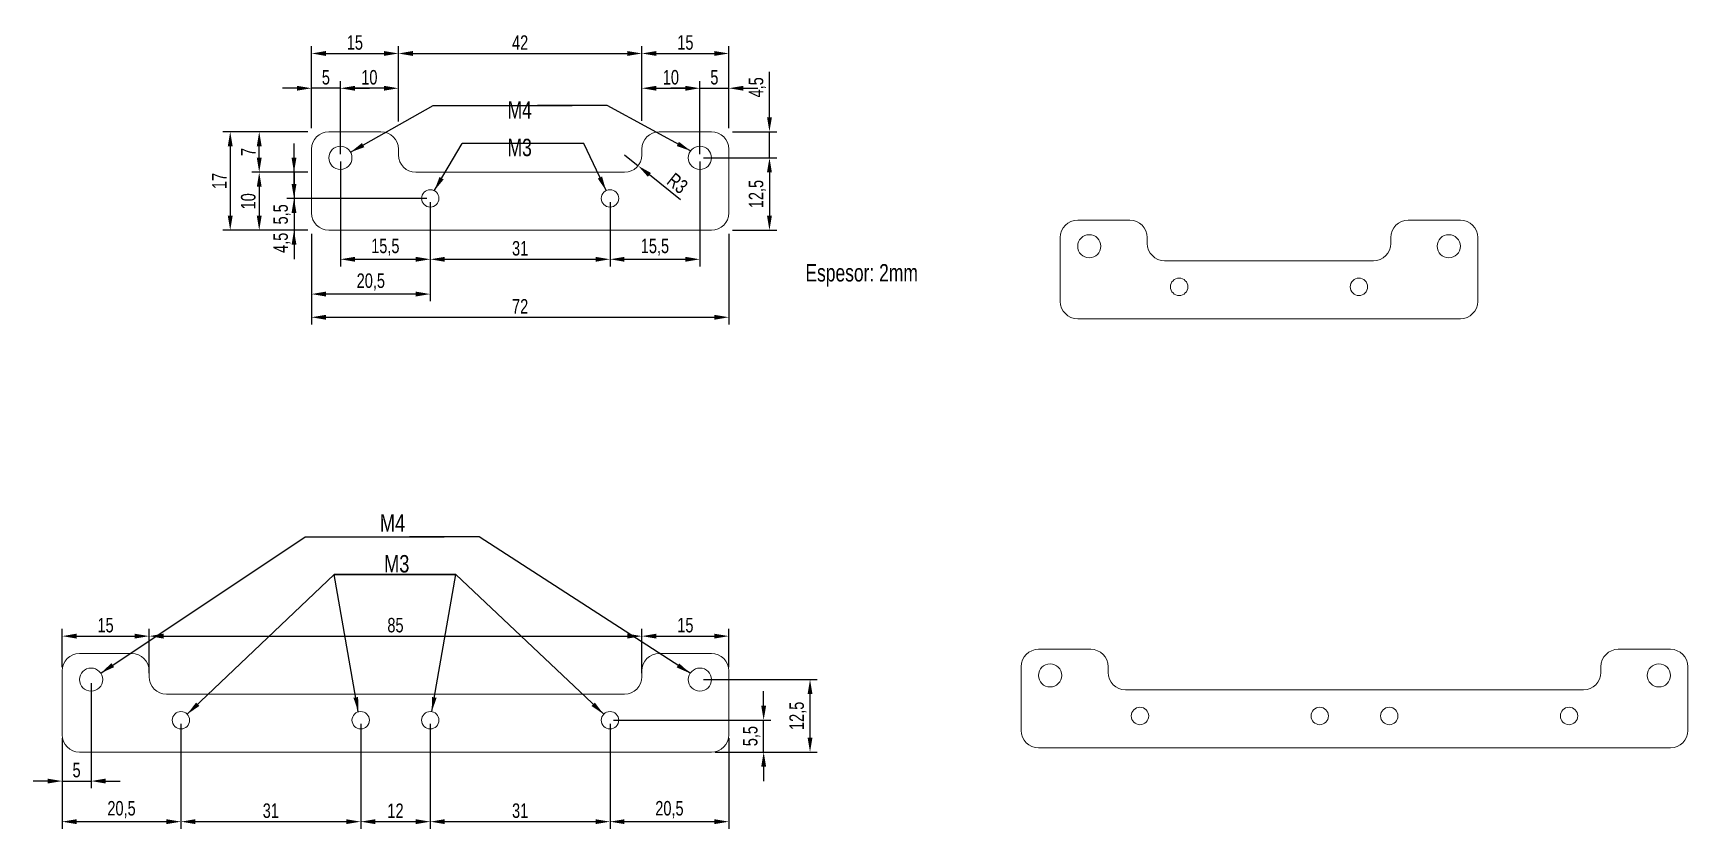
# Model space of a CAD drawing. Header units: millimetres. Extents: x 26 to 311, y -83 to 54.
import ezdxf

# ---------------------------------------------------------------- set-up
doc = ezdxf.new("R2010")
doc.units = ezdxf.units.MM
doc.header["$MEASUREMENT"] = 0
doc.layers.get('0').update_dxf_attribs({"linetype": 'CONTINUOUS', "lineweight": 18})
doc.layers.get('Defpoints').update_dxf_attribs({"linetype": 'CONTINUOUS'})
doc.layers.add('Dimensions', color=7, linetype='CONTINUOUS', lineweight=9)
doc.styles.get("Standard").update_dxf_attribs({"font": 'txt', "width": 0.75})
doc.dimstyles.get("Standard").update_dxf_attribs({"dimtxt": 2.5, "dimasz": 2.5, "dimexe": 1.25, "dimexo": 0.625, "dimtad": 1, "dimtxsty": 'Standard', "dimcen": 2.5, "dimadec": 0, "dimazin": 0, "dimtfac": 1, "dimtmove": 0, "dimatfit": 3, "dimfxl": 1, "dimarcsym": 0})

# ---------------------------------------------------------------- blocks, each defined once
blk = doc.blocks.new('*D1')
at = {"layer": 'Defpoints', "color": 0, "transparency": 16777216}
for p in [(94.5, 25.5), (125.5, 25.5), (125.5, 15)]:
    blk.add_point(p, dxfattribs=at)
at = {"layer": 'Dimensions', "color": 0, "lineweight": -2, "transparency": 16777216}
for p, q in [((94.5, 24.88), (94.5, 13.75)), ((125.5, 24.88), (125.5, 13.75)), ((97, 15), (123, 15))]:
    blk.add_line(p, q, dxfattribs=at)
at = {"layer": 'Dimensions', "color": 0, "transparency": 16777216}
for points in [[(97, 15.42), (97, 14.58), (94.5, 15)], [(123, 15.42), (123, 14.58), (125.5, 15)]]:
    blk.add_solid(points, dxfattribs=at)
at = {"layer": 'Dimensions', "color": 0, "transparency": 16777216, "insert": (110, 16.88), "char_height": 2.5, "attachment_point": 5}
blk.add_mtext('31', dxfattribs=at)
blk = doc.blocks.new('*D2')
at = {"layer": 'Defpoints', "color": 0, "transparency": 16777216}
for p in [(128, 33), (130.34, 31.13)]:
    blk.add_point(p, dxfattribs=at)
at = {"layer": 'Dimensions', "color": 0, "lineweight": -2, "transparency": 16777216}
for p, q in [((128, 33), (130.34, 31.13)), ((137.66, 25.27), (132.29, 29.56))]:
    blk.add_line(p, q, dxfattribs=at)
at = {"layer": 'Dimensions', "color": 0, "transparency": 16777216}
blk.add_solid([(132.56, 29.89), (132.03, 29.24), (130.34, 31.13)], dxfattribs=at)
at = {"layer": 'Dimensions', "color": 0, "transparency": 16777216, "insert": (137.13, 28.1), "char_height": 2.5, "attachment_point": 5, "rotation": 321.3402}
blk.add_mtext('R3', dxfattribs=at)
blk = doc.blocks.new('*D3')
at = {"layer": 'Defpoints', "color": 0, "transparency": 16777216}
for p in [(131, 50.5), (89, 38.12), (131, 38.25)]:
    blk.add_point(p, dxfattribs=at)
at = {"layer": 'Dimensions', "color": 0, "lineweight": -2, "transparency": 16777216}
for p, q in [((89, 38.74), (89, 51.75)), ((131, 38.88), (131, 51.75)), ((91.5, 50.5), (128.5, 50.5))]:
    blk.add_line(p, q, dxfattribs=at)
at = {"layer": 'Dimensions', "color": 0, "transparency": 16777216}
for points in [[(91.5, 50.92), (91.5, 50.08), (89, 50.5)], [(128.5, 50.92), (128.5, 50.08), (131, 50.5)]]:
    blk.add_solid(points, dxfattribs=at)
at = {"layer": 'Dimensions', "color": 0, "transparency": 16777216, "insert": (110, 52.38), "char_height": 2.5, "attachment_point": 5}
blk.add_mtext('42', dxfattribs=at)
blk = doc.blocks.new('*D4')
at = {"layer": 'Defpoints', "color": 0, "transparency": 16777216}
for p in [(79, 44.5), (89, 38.12), (79, 32.5)]:
    blk.add_point(p, dxfattribs=at)
at = {"layer": 'Dimensions', "color": 0, "lineweight": -2, "transparency": 16777216}
for p, q in [((79, 33.12), (79, 45.75)), ((89, 38.74), (89, 45.75)), ((86.5, 44.5), (81.5, 44.5))]:
    blk.add_line(p, q, dxfattribs=at)
at = {"layer": 'Dimensions', "color": 0, "transparency": 16777216}
for points in [[(81.5, 44.92), (81.5, 44.08), (79, 44.5)], [(86.5, 44.92), (86.5, 44.08), (89, 44.5)]]:
    blk.add_solid(points, dxfattribs=at)
at = {"layer": 'Dimensions', "color": 0, "transparency": 16777216, "insert": (84, 46.38), "char_height": 2.5, "attachment_point": 5}
blk.add_mtext('10', dxfattribs=at)
blk = doc.blocks.new('*D5')
at = {"layer": 'Defpoints', "color": 0, "transparency": 16777216}
for p in [(141, 44.5), (131, 38.25), (141, 32.5)]:
    blk.add_point(p, dxfattribs=at)
at = {"layer": 'Dimensions', "color": 0, "lineweight": -2, "transparency": 16777216}
for p, q in [((131, 38.88), (131, 45.75)), ((141, 33.12), (141, 45.75)), ((133.5, 44.5), (138.5, 44.5))]:
    blk.add_line(p, q, dxfattribs=at)
at = {"layer": 'Dimensions', "color": 0, "transparency": 16777216}
for points in [[(133.5, 44.92), (133.5, 44.08), (131, 44.5)], [(138.5, 44.92), (138.5, 44.08), (141, 44.5)]]:
    blk.add_solid(points, dxfattribs=at)
at = {"layer": 'Dimensions', "color": 0, "transparency": 16777216, "insert": (136, 46.38), "char_height": 2.5, "attachment_point": 5}
blk.add_mtext('10', dxfattribs=at)
blk = doc.blocks.new('*D6')
at = {"layer": 'Defpoints', "color": 0, "transparency": 16777216}
for p in [(74, 30), (71, 25.5), (94.5, 25.5)]:
    blk.add_point(p, dxfattribs=at)
at = {"layer": 'Dimensions', "color": 0, "lineweight": -2, "transparency": 16777216}
for p, q in [((71, 32.5), (71, 35)), ((73.38, 30), (69.75, 30)), ((71, 30), (71, 25.5)), ((93.88, 25.5), (69.75, 25.5)), ((71, 23), (71, 15.19))]:
    blk.add_line(p, q, dxfattribs=at)
at = {"layer": 'Dimensions', "color": 0, "transparency": 16777216}
for points in [[(70.58, 32.5), (71.42, 32.5), (71, 30)], [(70.58, 23), (71.42, 23), (71, 25.5)]]:
    blk.add_solid(points, dxfattribs=at)
at = {"layer": 'Dimensions', "color": 0, "transparency": 16777216, "insert": (68.92, 17.84), "char_height": 2.5, "attachment_point": 5, "rotation": 90}
blk.add_mtext('4,5', dxfattribs=at)
blk = doc.blocks.new('*D7')
at = {"layer": 'Defpoints', "color": 0, "transparency": 16777216}
for p in [(94.5, 25.5), (71, 20), (74, 20)]:
    blk.add_point(p, dxfattribs=at)
at = {"layer": 'Dimensions', "color": 0, "lineweight": -2, "transparency": 16777216}
for p, q in [((71, 28), (71, 30.5)), ((93.88, 25.5), (69.75, 25.5)), ((71, 25.5), (71, 20)), ((73.38, 20), (69.75, 20)), ((71, 17.5), (71, 15))]:
    blk.add_line(p, q, dxfattribs=at)
at = {"layer": 'Dimensions', "color": 0, "transparency": 16777216}
for points in [[(70.58, 28), (71.42, 28), (71, 25.5)], [(70.58, 17.5), (71.42, 17.5), (71, 20)]]:
    blk.add_solid(points, dxfattribs=at)
at = {"layer": 'Dimensions', "color": 0, "transparency": 16777216, "insert": (68.92, 22.75), "char_height": 2.5, "attachment_point": 5, "rotation": 90}
blk.add_mtext('5,5', dxfattribs=at)
blk = doc.blocks.new('*D8')
at = {"layer": 'Defpoints', "color": 0, "transparency": 16777216}
for p in [(74, 30), (65, 20), (74, 20)]:
    blk.add_point(p, dxfattribs=at)
at = {"layer": 'Dimensions', "color": 0, "lineweight": -2, "transparency": 16777216}
for p, q in [((73.38, 30), (63.75, 30)), ((65, 27.5), (65, 22.5)), ((73.38, 20), (63.75, 20))]:
    blk.add_line(p, q, dxfattribs=at)
at = {"layer": 'Dimensions', "color": 0, "transparency": 16777216}
for points in [[(64.58, 27.5), (65.42, 27.5), (65, 30)], [(64.58, 22.5), (65.42, 22.5), (65, 20)]]:
    blk.add_solid(points, dxfattribs=at)
at = {"layer": 'Dimensions', "color": 0, "transparency": 16777216, "insert": (63.12, 25), "char_height": 2.5, "attachment_point": 5, "rotation": 90}
blk.add_mtext('10', dxfattribs=at)
blk = doc.blocks.new('*D9')
at = {"layer": 'Defpoints', "color": 0, "transparency": 16777216}
for p in [(65, 37), (74, 37), (74, 30)]:
    blk.add_point(p, dxfattribs=at)
at = {"layer": 'Dimensions', "color": 0, "lineweight": -2, "transparency": 16777216}
for p, q in [((73.38, 37), (63.75, 37)), ((65, 32.5), (65, 34.5)), ((73.38, 30), (63.75, 30))]:
    blk.add_line(p, q, dxfattribs=at)
at = {"layer": 'Dimensions', "color": 0, "transparency": 16777216}
for points in [[(64.58, 34.5), (65.42, 34.5), (65, 37)], [(64.58, 32.5), (65.42, 32.5), (65, 30)]]:
    blk.add_solid(points, dxfattribs=at)
at = {"layer": 'Dimensions', "color": 0, "transparency": 16777216, "insert": (63.12, 33.5), "char_height": 2.5, "attachment_point": 5, "rotation": 90}
blk.add_mtext('7', dxfattribs=at)
blk = doc.blocks.new('*D10')
at = {"layer": 'Defpoints', "color": 0, "transparency": 16777216}
for p in [(74, 37), (60, 20), (74, 20)]:
    blk.add_point(p, dxfattribs=at)
at = {"layer": 'Dimensions', "color": 0, "lineweight": -2, "transparency": 16777216}
for p, q in [((73.38, 37), (58.75, 37)), ((60, 34.5), (60, 22.5)), ((73.38, 20), (58.75, 20))]:
    blk.add_line(p, q, dxfattribs=at)
at = {"layer": 'Dimensions', "color": 0, "transparency": 16777216}
for points in [[(59.58, 34.5), (60.42, 34.5), (60, 37)], [(59.58, 22.5), (60.42, 22.5), (60, 20)]]:
    blk.add_solid(points, dxfattribs=at)
at = {"layer": 'Dimensions', "color": 0, "transparency": 16777216, "insert": (58.12, 28.5), "char_height": 2.5, "attachment_point": 5, "rotation": 90}
blk.add_mtext('17', dxfattribs=at)
blk = doc.blocks.new('*D11')
at = {"layer": 'Defpoints', "color": 0, "transparency": 16777216}
for p in [(146, 37), (153, 37), (141, 32.5)]:
    blk.add_point(p, dxfattribs=at)
at = {"layer": 'Dimensions', "color": 0, "lineweight": -2, "transparency": 16777216}
for p, q in [((153, 39.5), (153, 47.31)), ((146.62, 37), (154.25, 37)), ((153, 32.5), (153, 37)), ((141.62, 32.5), (154.25, 32.5)), ((153, 30), (153, 27.5))]:
    blk.add_line(p, q, dxfattribs=at)
at = {"layer": 'Dimensions', "color": 0, "transparency": 16777216}
for points in [[(152.58, 39.5), (153.42, 39.5), (153, 37)], [(152.58, 30), (153.42, 30), (153, 32.5)]]:
    blk.add_solid(points, dxfattribs=at)
at = {"layer": 'Dimensions', "color": 0, "transparency": 16777216, "insert": (150.92, 44.66), "char_height": 2.5, "attachment_point": 5, "rotation": 90}
blk.add_mtext('4,5', dxfattribs=at)
blk = doc.blocks.new('*D12')
at = {"layer": 'Defpoints', "color": 0, "transparency": 16777216}
for p in [(141, 32.5), (146, 20), (153, 20)]:
    blk.add_point(p, dxfattribs=at)
at = {"layer": 'Dimensions', "color": 0, "lineweight": -2, "transparency": 16777216}
for p, q in [((141.62, 32.5), (154.25, 32.5)), ((153, 30), (153, 22.5)), ((146.62, 20), (154.25, 20))]:
    blk.add_line(p, q, dxfattribs=at)
at = {"layer": 'Dimensions', "color": 0, "transparency": 16777216}
for points in [[(152.58, 30), (153.42, 30), (153, 32.5)], [(152.58, 22.5), (153.42, 22.5), (153, 20)]]:
    blk.add_solid(points, dxfattribs=at)
at = {"layer": 'Dimensions', "color": 0, "transparency": 16777216, "insert": (150.92, 26.25), "char_height": 2.5, "attachment_point": 5, "rotation": 90}
blk.add_mtext('12,5', dxfattribs=at)
blk = doc.blocks.new('*D14')
at = {"layer": 'Defpoints', "color": 0, "transparency": 16777216}
for p in [(79, 32.5), (94.5, 25.5), (94.5, 15)]:
    blk.add_point(p, dxfattribs=at)
at = {"layer": 'Dimensions', "color": 0, "lineweight": -2, "transparency": 16777216}
for p, q in [((79, 31.88), (79, 13.75)), ((94.5, 24.88), (94.5, 13.75)), ((81.5, 15), (92, 15))]:
    blk.add_line(p, q, dxfattribs=at)
at = {"layer": 'Dimensions', "color": 0, "transparency": 16777216}
for points in [[(81.5, 15.42), (81.5, 14.58), (79, 15)], [(92, 15.42), (92, 14.58), (94.5, 15)]]:
    blk.add_solid(points, dxfattribs=at)
at = {"layer": 'Dimensions', "color": 0, "transparency": 16777216, "insert": (86.75, 17.08), "char_height": 2.5, "attachment_point": 5}
blk.add_mtext('15,5', dxfattribs=at)
blk = doc.blocks.new('*D15')
at = {"layer": 'Defpoints', "color": 0, "transparency": 16777216}
for p in [(141, 32.5), (125.5, 25.5), (141, 15)]:
    blk.add_point(p, dxfattribs=at)
at = {"layer": 'Dimensions', "color": 0, "lineweight": -2, "transparency": 16777216}
for p, q in [((141, 31.88), (141, 13.75)), ((125.5, 24.88), (125.5, 13.75)), ((128, 15), (138.5, 15))]:
    blk.add_line(p, q, dxfattribs=at)
at = {"layer": 'Dimensions', "color": 0, "transparency": 16777216}
for points in [[(128, 15.42), (128, 14.58), (125.5, 15)], [(138.5, 15.42), (138.5, 14.58), (141, 15)]]:
    blk.add_solid(points, dxfattribs=at)
at = {"layer": 'Dimensions', "color": 0, "transparency": 16777216, "insert": (133.25, 17.08), "char_height": 2.5, "attachment_point": 5}
blk.add_mtext('15,5', dxfattribs=at)
blk = doc.blocks.new('*D17')
at = {"layer": 'Defpoints', "color": 0, "transparency": 16777216}
for p in [(94.5, 25.5), (74, 20), (74, 9)]:
    blk.add_point(p, dxfattribs=at)
at = {"layer": 'Dimensions', "color": 0, "lineweight": -2, "transparency": 16777216}
for p, q in [((94.5, 24.88), (94.5, 7.75)), ((74, 19.38), (74, 7.75)), ((92, 9), (76.5, 9))]:
    blk.add_line(p, q, dxfattribs=at)
at = {"layer": 'Dimensions', "color": 0, "transparency": 16777216}
for points in [[(76.5, 9.42), (76.5, 8.58), (74, 9)], [(92, 9.42), (92, 8.58), (94.5, 9)]]:
    blk.add_solid(points, dxfattribs=at)
at = {"layer": 'Dimensions', "color": 0, "transparency": 16777216, "insert": (84.25, 11.08), "char_height": 2.5, "attachment_point": 5}
blk.add_mtext('20,5', dxfattribs=at)
blk = doc.blocks.new('*D18')
at = {"layer": 'Defpoints', "color": 0, "transparency": 16777216}
for p in [(74, 20), (146, 20), (146, 5)]:
    blk.add_point(p, dxfattribs=at)
at = {"layer": 'Dimensions', "color": 0, "lineweight": -2, "transparency": 16777216}
for p, q in [((74, 19.38), (74, 3.75)), ((146, 19.38), (146, 3.75)), ((76.5, 5), (143.5, 5))]:
    blk.add_line(p, q, dxfattribs=at)
at = {"layer": 'Dimensions', "color": 0, "transparency": 16777216}
for points in [[(76.5, 5.42), (76.5, 4.58), (74, 5)], [(143.5, 5.42), (143.5, 4.58), (146, 5)]]:
    blk.add_solid(points, dxfattribs=at)
at = {"layer": 'Dimensions', "color": 0, "transparency": 16777216, "insert": (110, 6.88), "char_height": 2.5, "attachment_point": 5}
blk.add_mtext('72', dxfattribs=at)
blk = doc.blocks.new('*D19')
at = {"layer": 'Defpoints', "color": 0, "transparency": 16777216}
for p in [(74, 44.5), (74, 37), (79, 32.5)]:
    blk.add_point(p, dxfattribs=at)
at = {"layer": 'Dimensions', "color": 0, "lineweight": -2, "transparency": 16777216}
for p, q in [((74, 37.62), (74, 45.75)), ((79, 33.12), (79, 45.75)), ((71.5, 44.5), (69, 44.5)), ((79, 44.5), (74, 44.5)), ((81.5, 44.5), (84, 44.5))]:
    blk.add_line(p, q, dxfattribs=at)
at = {"layer": 'Dimensions', "color": 0, "transparency": 16777216}
for points in [[(71.5, 44.92), (71.5, 44.08), (74, 44.5)], [(81.5, 44.92), (81.5, 44.08), (79, 44.5)]]:
    blk.add_solid(points, dxfattribs=at)
at = {"layer": 'Dimensions', "color": 0, "transparency": 16777216, "insert": (76.5, 46.38), "char_height": 2.5, "attachment_point": 5}
blk.add_mtext('5', dxfattribs=at)
blk = doc.blocks.new('*D20')
at = {"layer": 'Defpoints', "color": 0, "transparency": 16777216}
for p in [(89, 50.5), (89, 38.12), (74, 37)]:
    blk.add_point(p, dxfattribs=at)
at = {"layer": 'Dimensions', "color": 0, "lineweight": -2, "transparency": 16777216}
for p, q in [((74, 37.62), (74, 51.75)), ((89, 38.74), (89, 51.75)), ((76.5, 50.5), (86.5, 50.5))]:
    blk.add_line(p, q, dxfattribs=at)
at = {"layer": 'Dimensions', "color": 0, "transparency": 16777216}
for points in [[(76.5, 50.92), (76.5, 50.08), (74, 50.5)], [(86.5, 50.92), (86.5, 50.08), (89, 50.5)]]:
    blk.add_solid(points, dxfattribs=at)
at = {"layer": 'Dimensions', "color": 0, "transparency": 16777216, "insert": (81.5, 52.38), "char_height": 2.5, "attachment_point": 5}
blk.add_mtext('15', dxfattribs=at)
blk = doc.blocks.new('*D21')
at = {"layer": 'Defpoints', "color": 0, "transparency": 16777216}
for p in [(146, 50.5), (131, 38.25), (146, 37)]:
    blk.add_point(p, dxfattribs=at)
at = {"layer": 'Dimensions', "color": 0, "lineweight": -2, "transparency": 16777216}
for p, q in [((131, 38.88), (131, 51.75)), ((146, 37.62), (146, 51.75)), ((133.5, 50.5), (143.5, 50.5))]:
    blk.add_line(p, q, dxfattribs=at)
at = {"layer": 'Dimensions', "color": 0, "transparency": 16777216}
for points in [[(133.5, 50.92), (133.5, 50.08), (131, 50.5)], [(143.5, 50.92), (143.5, 50.08), (146, 50.5)]]:
    blk.add_solid(points, dxfattribs=at)
at = {"layer": 'Dimensions', "color": 0, "transparency": 16777216, "insert": (138.5, 52.38), "char_height": 2.5, "attachment_point": 5}
blk.add_mtext('15', dxfattribs=at)
blk = doc.blocks.new('*D22')
at = {"layer": 'Defpoints', "color": 0, "transparency": 16777216}
for p in [(146, 44.5), (141, 37), (146, 37)]:
    blk.add_point(p, dxfattribs=at)
at = {"layer": 'Dimensions', "color": 0, "lineweight": -2, "transparency": 16777216}
for p, q in [((141, 37.62), (141, 45.75)), ((146, 37.62), (146, 45.75)), ((138.5, 44.5), (136, 44.5)), ((141, 44.5), (146, 44.5)), ((148.5, 44.5), (151, 44.5))]:
    blk.add_line(p, q, dxfattribs=at)
at = {"layer": 'Dimensions', "color": 0, "transparency": 16777216}
for points in [[(138.5, 44.92), (138.5, 44.08), (141, 44.5)], [(148.5, 44.92), (148.5, 44.08), (146, 44.5)]]:
    blk.add_solid(points, dxfattribs=at)
at = {"layer": 'Dimensions', "color": 0, "transparency": 16777216, "insert": (143.5, 46.38), "char_height": 2.5, "attachment_point": 5}
blk.add_mtext('5', dxfattribs=at)
blk = doc.blocks.new('*D23')
at = {"layer": 'Defpoints', "color": 0, "transparency": 16777216}
for p in [(46, -50), (31, -56), (46, -56)]:
    blk.add_point(p, dxfattribs=at)
at = {"layer": 'Dimensions', "color": 0, "lineweight": -2, "transparency": 16777216}
for p, q in [((31, -55.38), (31, -48.75)), ((33.5, -50), (43.5, -50)), ((46, -55.38), (46, -48.75))]:
    blk.add_line(p, q, dxfattribs=at)
at = {"layer": 'Dimensions', "color": 0, "transparency": 16777216}
for points in [[(33.5, -49.58), (33.5, -50.42), (31, -50)], [(43.5, -49.58), (43.5, -50.42), (46, -50)]]:
    blk.add_solid(points, dxfattribs=at)
at = {"layer": 'Dimensions', "color": 0, "transparency": 16777216, "insert": (38.5, -48.12), "char_height": 2.5, "attachment_point": 5}
blk.add_mtext('15', dxfattribs=at)
blk = doc.blocks.new('*D24')
at = {"layer": 'Defpoints', "color": 0, "transparency": 16777216}
for p in [(131, -50), (46, -57), (131, -57)]:
    blk.add_point(p, dxfattribs=at)
at = {"layer": 'Dimensions', "color": 0, "lineweight": -2, "transparency": 16777216}
for p, q in [((46, -56.38), (46, -48.75)), ((48.5, -50), (128.5, -50)), ((131, -56.38), (131, -48.75))]:
    blk.add_line(p, q, dxfattribs=at)
at = {"layer": 'Dimensions', "color": 0, "transparency": 16777216}
for points in [[(48.5, -49.58), (48.5, -50.42), (46, -50)], [(128.5, -49.58), (128.5, -50.42), (131, -50)]]:
    blk.add_solid(points, dxfattribs=at)
at = {"layer": 'Dimensions', "color": 0, "transparency": 16777216, "insert": (88.5, -48.12), "char_height": 2.5, "attachment_point": 5}
blk.add_mtext('85', dxfattribs=at)
blk = doc.blocks.new('*D25')
at = {"layer": 'Defpoints', "color": 0, "transparency": 16777216}
for p in [(146, -50), (131, -57), (146, -56)]:
    blk.add_point(p, dxfattribs=at)
at = {"layer": 'Dimensions', "color": 0, "lineweight": -2, "transparency": 16777216}
for p, q in [((131, -56.38), (131, -48.75)), ((133.5, -50), (143.5, -50)), ((146, -55.38), (146, -48.75))]:
    blk.add_line(p, q, dxfattribs=at)
at = {"layer": 'Dimensions', "color": 0, "transparency": 16777216}
for points in [[(133.5, -49.58), (133.5, -50.42), (131, -50)], [(143.5, -49.58), (143.5, -50.42), (146, -50)]]:
    blk.add_solid(points, dxfattribs=at)
at = {"layer": 'Dimensions', "color": 0, "transparency": 16777216, "insert": (138.5, -48.12), "char_height": 2.5, "attachment_point": 5}
blk.add_mtext('15', dxfattribs=at)
blk = doc.blocks.new('*D26')
at = {"layer": 'Defpoints', "color": 0, "transparency": 16777216}
for p in [(36, -57.5), (31, -67), (36, -75)]:
    blk.add_point(p, dxfattribs=at)
at = {"layer": 'Dimensions', "color": 0, "lineweight": -2, "transparency": 16777216}
for p, q in [((36, -58.12), (36, -76.25)), ((31, -67.62), (31, -76.25)), ((28.5, -75), (26, -75)), ((31, -75), (36, -75)), ((38.5, -75), (41, -75))]:
    blk.add_line(p, q, dxfattribs=at)
at = {"layer": 'Dimensions', "color": 0, "transparency": 16777216}
for points in [[(28.5, -74.58), (28.5, -75.42), (31, -75)], [(38.5, -74.58), (38.5, -75.42), (36, -75)]]:
    blk.add_solid(points, dxfattribs=at)
at = {"layer": 'Dimensions', "color": 0, "transparency": 16777216, "insert": (33.5, -73.12), "char_height": 2.5, "attachment_point": 5}
blk.add_mtext('5', dxfattribs=at)
blk = doc.blocks.new('*D27')
at = {"layer": 'Defpoints', "color": 0, "transparency": 16777216}
for p in [(51.5, -64.5), (31, -67.62), (51.5, -82)]:
    blk.add_point(p, dxfattribs=at)
at = {"layer": 'Dimensions', "color": 0, "lineweight": -2, "transparency": 16777216}
for p, q in [((51.5, -65.12), (51.5, -83.25)), ((31, -68.25), (31, -83.25)), ((33.5, -82), (49, -82))]:
    blk.add_line(p, q, dxfattribs=at)
at = {"layer": 'Dimensions', "color": 0, "transparency": 16777216}
for points in [[(33.5, -81.58), (33.5, -82.42), (31, -82)], [(49, -81.58), (49, -82.42), (51.5, -82)]]:
    blk.add_solid(points, dxfattribs=at)
at = {"layer": 'Dimensions', "color": 0, "transparency": 16777216, "insert": (41.25, -79.92), "char_height": 2.5, "attachment_point": 5}
blk.add_mtext('20,5', dxfattribs=at)
blk = doc.blocks.new('*D28')
at = {"layer": 'Defpoints', "color": 0, "transparency": 16777216}
for p in [(51.5, -64.5), (82.5, -64.5), (82.5, -82)]:
    blk.add_point(p, dxfattribs=at)
at = {"layer": 'Dimensions', "color": 0, "lineweight": -2, "transparency": 16777216}
for p, q in [((51.5, -65.12), (51.5, -83.25)), ((82.5, -65.12), (82.5, -83.25)), ((54, -82), (80, -82))]:
    blk.add_line(p, q, dxfattribs=at)
at = {"layer": 'Dimensions', "color": 0, "transparency": 16777216}
for points in [[(54, -81.58), (54, -82.42), (51.5, -82)], [(80, -81.58), (80, -82.42), (82.5, -82)]]:
    blk.add_solid(points, dxfattribs=at)
at = {"layer": 'Dimensions', "color": 0, "transparency": 16777216, "insert": (67, -80.12), "char_height": 2.5, "attachment_point": 5}
blk.add_mtext('31', dxfattribs=at)
blk = doc.blocks.new('*D29')
at = {"layer": 'Defpoints', "color": 0, "transparency": 16777216}
for p in [(82.5, -64.5), (94.5, -64.5), (94.5, -82)]:
    blk.add_point(p, dxfattribs=at)
at = {"layer": 'Dimensions', "color": 0, "lineweight": -2, "transparency": 16777216}
for p, q in [((82.5, -65.12), (82.5, -83.25)), ((94.5, -65.12), (94.5, -83.25)), ((85, -82), (92, -82))]:
    blk.add_line(p, q, dxfattribs=at)
at = {"layer": 'Dimensions', "color": 0, "transparency": 16777216}
for points in [[(85, -81.58), (85, -82.42), (82.5, -82)], [(92, -81.58), (92, -82.42), (94.5, -82)]]:
    blk.add_solid(points, dxfattribs=at)
at = {"layer": 'Dimensions', "color": 0, "transparency": 16777216, "insert": (88.5, -80.12), "char_height": 2.5, "attachment_point": 5}
blk.add_mtext('12', dxfattribs=at)
blk = doc.blocks.new('*D30')
at = {"layer": 'Defpoints', "color": 0, "transparency": 16777216}
for p in [(94.5, -64.5), (125.5, -64.5), (125.5, -82)]:
    blk.add_point(p, dxfattribs=at)
at = {"layer": 'Dimensions', "color": 0, "lineweight": -2, "transparency": 16777216}
for p, q in [((94.5, -65.12), (94.5, -83.25)), ((125.5, -65.12), (125.5, -83.25)), ((97, -82), (123, -82))]:
    blk.add_line(p, q, dxfattribs=at)
at = {"layer": 'Dimensions', "color": 0, "transparency": 16777216}
for points in [[(97, -81.58), (97, -82.42), (94.5, -82)], [(123, -81.58), (123, -82.42), (125.5, -82)]]:
    blk.add_solid(points, dxfattribs=at)
at = {"layer": 'Dimensions', "color": 0, "transparency": 16777216, "insert": (110, -80.12), "char_height": 2.5, "attachment_point": 5}
blk.add_mtext('31', dxfattribs=at)
blk = doc.blocks.new('*D31')
at = {"layer": 'Defpoints', "color": 0, "transparency": 16777216}
for p in [(125.5, -64.5), (146, -67), (146, -82)]:
    blk.add_point(p, dxfattribs=at)
at = {"layer": 'Dimensions', "color": 0, "lineweight": -2, "transparency": 16777216}
for p, q in [((125.5, -65.12), (125.5, -83.25)), ((146, -67.62), (146, -83.25)), ((128, -82), (143.5, -82))]:
    blk.add_line(p, q, dxfattribs=at)
at = {"layer": 'Dimensions', "color": 0, "transparency": 16777216}
for points in [[(128, -81.58), (128, -82.42), (125.5, -82)], [(143.5, -81.58), (143.5, -82.42), (146, -82)]]:
    blk.add_solid(points, dxfattribs=at)
at = {"layer": 'Dimensions', "color": 0, "transparency": 16777216, "insert": (135.75, -79.92), "char_height": 2.5, "attachment_point": 5}
blk.add_mtext('20,5', dxfattribs=at)
blk = doc.blocks.new('*D32')
at = {"layer": 'Defpoints', "color": 0, "transparency": 16777216}
for p in [(125.5, -64.5), (152, -64.5), (143, -70)]:
    blk.add_point(p, dxfattribs=at)
at = {"layer": 'Dimensions', "color": 0, "lineweight": -2, "transparency": 16777216}
for p, q in [((152, -62), (152, -59.5)), ((126.12, -64.5), (153.25, -64.5)), ((152, -70), (152, -64.5)), ((143.62, -70), (153.25, -70)), ((152, -72.5), (152, -75))]:
    blk.add_line(p, q, dxfattribs=at)
at = {"layer": 'Dimensions', "color": 0, "transparency": 16777216}
for points in [[(151.58, -62), (152.42, -62), (152, -64.5)], [(151.58, -72.5), (152.42, -72.5), (152, -70)]]:
    blk.add_solid(points, dxfattribs=at)
at = {"layer": 'Dimensions', "color": 0, "transparency": 16777216, "insert": (149.92, -67.25), "char_height": 2.5, "attachment_point": 5, "rotation": 90}
blk.add_mtext('5,5', dxfattribs=at)
blk = doc.blocks.new('*D33')
at = {"layer": 'Defpoints', "color": 0, "transparency": 16777216}
for p in [(141, -57.5), (160, -57.5), (144, -70)]:
    blk.add_point(p, dxfattribs=at)
at = {"layer": 'Dimensions', "color": 0, "lineweight": -2, "transparency": 16777216}
for p, q in [((141.62, -57.5), (161.25, -57.5)), ((160, -67.5), (160, -60)), ((144.62, -70), (161.25, -70))]:
    blk.add_line(p, q, dxfattribs=at)
at = {"layer": 'Dimensions', "color": 0, "transparency": 16777216}
for points in [[(159.58, -60), (160.42, -60), (160, -57.5)], [(159.58, -67.5), (160.42, -67.5), (160, -70)]]:
    blk.add_solid(points, dxfattribs=at)
at = {"layer": 'Dimensions', "color": 0, "transparency": 16777216, "insert": (157.92, -63.75), "char_height": 2.5, "attachment_point": 5, "rotation": 90}
blk.add_mtext('12,5', dxfattribs=at)

msp = doc.modelspace()

# ---------------------------------------------------------------- linework, layer by layer
for p, q in [((86, 37), (77, 37)), ((134, 37), (143, 37)), ((74, 23), (74, 34)), ((89, 34), (89, 33)), ((131, 33), (131, 34)), ((146, 23), (146, 34)), ((92, 30), (128, 30)), ((77, 20), (143, 20)), ((215.162, 21.747), (206.162, 21.747)), ((263.162, 21.747), (272.162, 21.747)), ((203.162, 7.747), (203.162, 18.747)), ((218.162, 18.747), (218.162, 17.747)), ((260.162, 17.747), (260.162, 18.747)), ((275.162, 7.747), (275.162, 18.747)), ((221.162, 14.747), (257.162, 14.747)), ((206.162, 4.747), (272.162, 4.747)), ((43, -53), (34, -53)), ((134, -53), (143, -53)), ((208.407, -52.271), (199.407, -52.271)), ((299.407, -52.271), (308.407, -52.271)), ((31, -67), (31, -56)), ((46, -56), (46, -57)), ((131, -57), (131, -56)), ((146, -67), (146, -56)), ((196.407, -66.271), (196.407, -55.271)), ((211.407, -55.271), (211.407, -56.271)), ((296.407, -56.271), (296.407, -55.271)), ((311.407, -66.271), (311.407, -55.271)), ((214.407, -59.271), (293.407, -59.271)), ((49, -60), (128, -60)), ((34, -70), (143, -70)), ((199.407, -69.271), (308.407, -69.271))]:
    msp.add_line(p, q)
for centre, radius in [((79, 32.5), 2), ((141, 32.5), 2), ((94.5, 25.5), 1.5), ((125.5, 25.5), 1.5), ((208.162, 17.247), 2), ((270.162, 17.247), 2), ((223.662, 10.247), 1.5), ((254.662, 10.247), 1.5), ((36, -57.5), 2), ((141, -57.5), 2), ((201.407, -56.771), 2), ((306.407, -56.771), 2), ((216.907, -63.771), 1.5), ((247.907, -63.771), 1.5), ((259.907, -63.771), 1.5), ((290.907, -63.771), 1.5), ((51.5, -64.5), 1.5), ((82.5, -64.5), 1.5), ((94.5, -64.5), 1.5), ((125.5, -64.5), 1.5)]:
    msp.add_circle(centre, radius)
for centre, start, end in [((77, 34), 90, 180), ((86, 34), 0, 90), ((134, 34), 90, 180), ((143, 34), 0, 90), ((92, 33), 180, 270), ((128, 33), 270, 0), ((77, 23), 180, 270), ((143, 23), 270, 0), ((206.162, 18.747), 90, 180), ((215.162, 18.747), 0, 90), ((263.162, 18.747), 90, 180), ((272.162, 18.747), 0, 90), ((221.162, 17.747), 180, 270), ((257.162, 17.747), 270, 0), ((206.162, 7.747), 180, 270), ((272.162, 7.747), 270, 0), ((34, -56), 90, 180), ((43, -56), 0, 90), ((134, -56), 90, 180), ((143, -56), 0, 90), ((199.407, -55.271), 90, 180), ((208.407, -55.271), 0, 90), ((299.407, -55.271), 90, 180), ((308.407, -55.271), 0, 90), ((49, -57), 180, 270), ((128, -57), 270, 0), ((214.407, -56.271), 180, 270), ((293.407, -56.271), 270, 0), ((34, -67), 180, 270), ((143, -67), 270, 0), ((199.407, -66.271), 180, 270), ((308.407, -66.271), 270, 0)]:
    msp.add_arc(centre, 3, start, end)

# ---------------------------------------------------------------- texts
at = {"linetype": 'Continuous', "char_height": 3, "attachment_point": 1}
for s, insert in [('{\\fArial|b0|i0|c0|p34;M4}', (85.804, -28.987)), ('{\\fArial|b0|i0|c0|p34;M3}', (86.532, -36.018))]:
    msp.add_mtext_dynamic_manual_height_columns(s, width=6.13534, gutter_width=12.5, heights=[0], dxfattribs=dict(at, insert=insert))
at = {"layer": 'Dimensions', "char_height": 3, "width": 100, "attachment_point": 5}
for s, insert in [('M4', (109.924, 40.766)), ('M3', (109.924, 34.266)), ('Espesor: 2mm', (168.903, 12.219))]:
    msp.add_mtext(s, dxfattribs=dict(at, insert=insert))

# ---------------------------------------------------------------- dimensions: what is measured, and where the dimension line sits
at = {"layer": 'Dimensions'}
for base, p1, p2, picture, middle in [((89, 50.5), (74, 37), (89, 38.119), '*D20', (81.5, 52.375)), ((131, 50.5), (89, 38.119), (131, 38.252), '*D3', (110, 52.375)), ((146, 50.5), (131, 38.252), (146, 37), '*D21', (138.5, 52.375)), ((74, 44.5), (79, 32.5), (74, 37), '*D19', (76.5, 46.375)), ((79, 44.5), (89, 38.119), (79, 32.5), '*D4', (84, 46.375)), ((141, 44.5), (131, 38.252), (141, 32.5), '*D5', (136, 46.375)), ((146, 44.5), (141, 37), (146, 37), '*D22', (143.5, 46.375)), ((94.5, 15), (79, 32.5), (94.5, 25.5), '*D14', (86.75, 17.083)), ((141, 15), (125.5, 25.5), (141, 32.5), '*D15', (133.25, 17.083)), ((74, 9), (94.5, 25.5), (74, 20), '*D17', (84.25, 11.083)), ((125.5, 15), (94.5, 25.5), (125.5, 25.5), '*D1', (110, 16.875)), ((146, 5), (74, 20), (146, 20), '*D18', (110, 6.875)), ((46, -50), (31, -56), (46, -56), '*D23', (38.5, -48.125)), ((131, -50), (46, -57), (131, -57), '*D24', (88.5, -48.125)), ((146, -50), (131, -57), (146, -56), '*D25', (138.5, -48.125)), ((36, -75), (31, -67), (36, -57.5), '*D26', (33.5, -73.125)), ((51.5, -82), (31, -67.625), (51.5, -64.5), '*D27', (41.25, -79.917)), ((82.5, -82), (51.5, -64.5), (82.5, -64.5), '*D28', (67, -80.125)), ((94.5, -82), (82.5, -64.5), (94.5, -64.5), '*D29', (88.5, -80.125)), ((125.5, -82), (94.5, -64.5), (125.5, -64.5), '*D30', (110, -80.125)), ((146, -82), (125.5, -64.5), (146, -67), '*D31', (135.75, -79.917))]:
    dim = msp.add_linear_dim(base=base, p1=p1, p2=p2, dimstyle='Standard', dxfattribs=at)
    dim.commit()
    dim.dimension.update_dxf_attribs({"geometry": picture, "text_midpoint": middle})
for base, p1, p2, picture, middle in [((153, 37), (141, 32.5), (146, 37), '*D11', (150.917, 44.656)), ((60, 20), (74, 37), (74, 20), '*D10', (58.125, 28.5)), ((65, 37), (74, 30), (74, 37), '*D9', (63.125, 33.5)), ((71, 25.5), (74, 30), (94.5, 25.5), '*D6', (68.917, 17.844)), ((153, 20), (141, 32.5), (146, 20), '*D12', (150.917, 26.25)), ((65, 20), (74, 30), (74, 20), '*D8', (63.125, 25)), ((71, 20), (94.5, 25.5), (74, 20), '*D7', (68.917, 22.75)), ((152, -64.5), (143, -70), (125.5, -64.5), '*D32', (149.917, -67.25)), ((160, -57.5), (144, -70), (141, -57.5), '*D33', (157.917, -63.75))]:
    dim = msp.add_linear_dim(base=base, p1=p1, p2=p2, angle=90, dimstyle='Standard', dxfattribs=at)
    dim.commit()
    dim.dimension.update_dxf_attribs({"geometry": picture, "text_midpoint": middle})
dim = msp.add_radius_dim(center=(128, 33), mpoint=(130.343, 31.126), dimstyle='Standard', dxfattribs=at)
dim.commit()
dim.dimension.update_dxf_attribs({"geometry": '*D2', "text_midpoint": (137.126, 28.1)})

# ---------------------------------------------------------------- leaders
for points in [[(80.749, 33.47), (95, 41.5), (119, 41.5)], [(139.403, 33.704), (125, 41.5), (113, 41.5)], [(95.185, 26.834), (100, 35)], [(124.822, 26.838), (121, 35), (100, 35)], [(37.664, -56.39), (72.925, -32.861), (96.925, -32.861)], [(139.321, -56.413), (102.925, -32.861), (90.925, -32.861)], [(52.587, -63.466), (77.925, -39.361)], [(94.76, -63.023), (98.925, -39.361), (77.925, -39.361)], [(124.41, -63.469), (98.925, -39.361), (77.925, -39.361)], [(82.089, -63.023), (77.925, -39.361), (98.925, -39.361)]]:
    msp.add_leader(points, dimstyle='Standard', dxfattribs=at)

doc.saveas('drawing.dxf')
